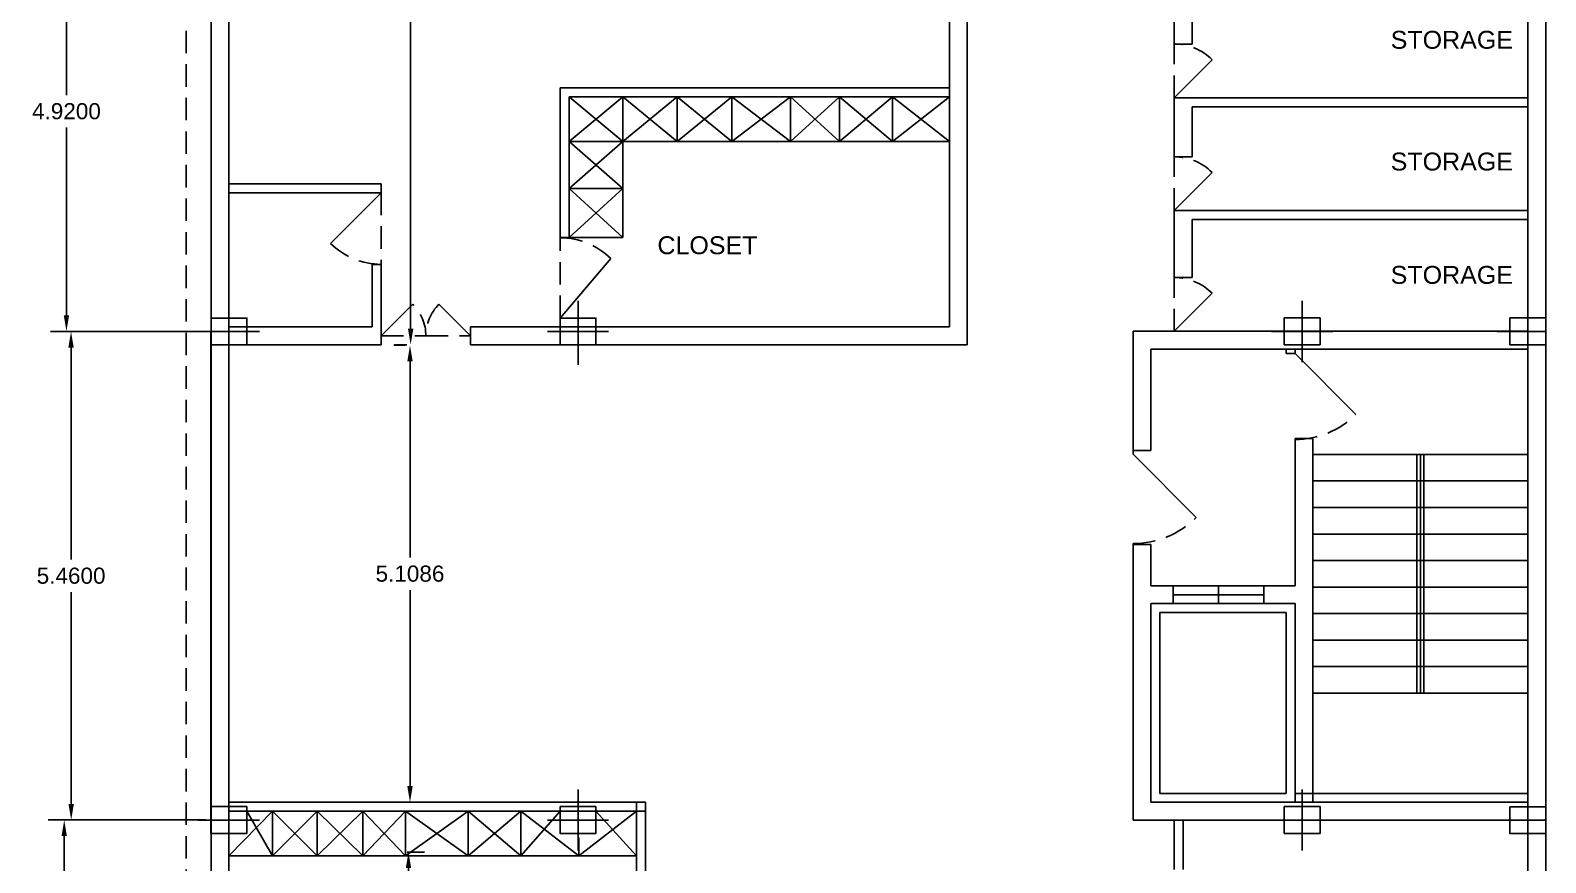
# Model space of a CAD drawing. Header units: inches. Extents: x 5 to 162, y 3 to 116.
# Drawn here: x 16.17 to 33.1, y 96.95 to 106.25 of the extents above; entities that cross this region are included whole.
import ezdxf

# ---------------------------------------------------------------- set-up
doc = ezdxf.new("R2010")
doc.units = ezdxf.units.IN
doc.header["$MEASUREMENT"] = 0
doc.linetypes.add('DASHED2', pattern=[0.375, 0.25, -0.125])
doc.styles.get("Standard").update_dxf_attribs({"font": 'arial.ttf'})
doc.dimstyles.get("Standard").update_dxf_attribs({"dimtxt": 0.18, "dimasz": 0.18, "dimexe": 0.18, "dimexo": 0.0625, "dimgap": 0.09, "dimtad": 0, "dimtih": 1, "dimtoh": 1, "dimdec": 4, "dimzin": 0, "dimdsep": 46, "dimtxsty": 'Standard', "dimcen": 0.09, "dimadec": 0, "dimazin": 0, "dimtfac": 1, "dimtdec": 4, "dimtofl": 0, "dimtmove": 0, "dimatfit": 3, "dimfxl": 1, "dimtolj": 1, "dimtzin": 0, "dimarcsym": 0})

# ---------------------------------------------------------------- blocks, each defined once
blk = doc.blocks.new('*U2')
blk.add_lwpolyline([(-0.2, 0), (0.2, 0), (0.2, -0.3), (-0.2, -0.3)], close=True)
blk = doc.blocks.new('*D139')
at = {"color": 0, "lineweight": -2, "transparency": 16777216}
for p, q in [((18.124, 107.808), (16.391, 107.808)), ((16.571, 107.628), (16.571, 105.53)), ((16.571, 103.068), (16.571, 105.166)), ((18.124, 102.888), (16.391, 102.888))]:
    blk.add_line(p, q, dxfattribs=at)
at = {"color": 0, "transparency": 16777216}
for points in [[(16.541, 107.628), (16.601, 107.628), (16.571, 107.808)], [(16.541, 103.068), (16.601, 103.068), (16.571, 102.888)]]:
    blk.add_solid(points, dxfattribs=at)
at = {"layer": 'Defpoints', "color": 0, "transparency": 16777216}
for p in [(18.186, 107.808), (16.571, 102.888), (18.186, 102.888)]:
    blk.add_point(p, dxfattribs=at)
at = {"color": 0, "transparency": 16777216, "insert": (16.571, 105.348), "char_height": 0.18, "attachment_point": 5}
blk.add_mtext('\\A1;4.9200', dxfattribs=at)
blk = doc.blocks.new('*D140')
at = {"color": 0, "lineweight": -2, "transparency": 16777216}
for p, q in [((18.122, 102.888), (16.442, 102.887)), ((16.622, 102.707), (16.623, 100.339)), ((16.624, 97.607), (16.623, 99.975)), ((18.124, 97.428), (16.444, 97.427))]:
    blk.add_line(p, q, dxfattribs=at)
at = {"color": 0, "transparency": 16777216}
for points in [[(16.652, 102.707), (16.592, 102.707), (16.622, 102.887)], [(16.654, 97.607), (16.594, 97.607), (16.624, 97.427)]]:
    blk.add_solid(points, dxfattribs=at)
at = {"layer": 'Defpoints', "color": 0, "transparency": 16777216}
for p in [(18.184, 102.888), (16.624, 97.427), (18.186, 97.428)]:
    blk.add_point(p, dxfattribs=at)
at = {"color": 0, "transparency": 16777216, "insert": (16.623, 100.157), "char_height": 0.18, "attachment_point": 5}
blk.add_mtext('\\A1;5.4600', dxfattribs=at)
blk = doc.blocks.new('*D141')
at = {"color": 0, "lineweight": -2, "transparency": 16777216}
for p, q in [((18.124, 97.428), (16.366, 97.428)), ((16.546, 97.248), (16.546, 95.229)), ((16.546, 92.846), (16.546, 94.865)), ((18.124, 92.666), (16.366, 92.666))]:
    blk.add_line(p, q, dxfattribs=at)
at = {"color": 0, "transparency": 16777216}
for points in [[(16.516, 97.248), (16.576, 97.248), (16.546, 97.428)], [(16.516, 92.846), (16.576, 92.846), (16.546, 92.666)]]:
    blk.add_solid(points, dxfattribs=at)
at = {"layer": 'Defpoints', "color": 0, "transparency": 16777216}
for p in [(18.186, 97.428), (16.546, 92.666), (18.186, 92.666)]:
    blk.add_point(p, dxfattribs=at)
at = {"color": 0, "transparency": 16777216, "insert": (16.546, 95.047), "char_height": 0.18, "attachment_point": 5}
blk.add_mtext('\\A1;4.7620', dxfattribs=at)
blk = doc.blocks.new('*D104')
at = {"color": 0, "lineweight": -2, "transparency": 16777216}
for p, q in [((20.374, 113.896), (20.236, 113.896)), ((20.416, 113.716), (20.416, 108.499)), ((20.416, 102.918), (20.416, 108.135)), ((20.374, 102.738), (20.236, 102.738))]:
    blk.add_line(p, q, dxfattribs=at)
at = {"color": 0, "transparency": 16777216}
for points in [[(20.386, 113.716), (20.446, 113.716), (20.416, 113.896)], [(20.386, 102.918), (20.446, 102.918), (20.416, 102.738)]]:
    blk.add_solid(points, dxfattribs=at)
at = {"layer": 'Defpoints', "color": 0, "transparency": 16777216}
for p in [(20.436, 113.896), (20.416, 102.738), (20.436, 102.738)]:
    blk.add_point(p, dxfattribs=at)
at = {"color": 0, "transparency": 16777216, "insert": (20.416, 108.317), "char_height": 0.18, "attachment_point": 5}
blk.add_mtext('\\A1;11.1587', dxfattribs=at)
blk = doc.blocks.new('*D105')
at = {"color": 0, "lineweight": -2, "transparency": 16777216}
for p, q in [((20.354, 102.734), (20.229, 102.734)), ((20.409, 102.554), (20.409, 100.362)), ((20.409, 97.806), (20.409, 99.998)), ((20.354, 97.626), (20.229, 97.626))]:
    blk.add_line(p, q, dxfattribs=at)
at = {"color": 0, "transparency": 16777216}
for points in [[(20.379, 102.554), (20.439, 102.554), (20.409, 102.734)], [(20.379, 97.806), (20.439, 97.806), (20.409, 97.626)]]:
    blk.add_solid(points, dxfattribs=at)
at = {"layer": 'Defpoints', "color": 0, "transparency": 16777216}
for p in [(20.416, 102.734), (20.409, 97.626), (20.416, 97.626)]:
    blk.add_point(p, dxfattribs=at)
at = {"color": 0, "transparency": 16777216, "insert": (20.409, 100.18), "char_height": 0.18, "attachment_point": 5}
blk.add_mtext('\\A1;5.1086', dxfattribs=at)
blk = doc.blocks.new('*D106')
at = {"color": 0, "lineweight": -2, "transparency": 16777216}
for p, q in [((20.378, 97.07), (20.572, 97.07)), ((20.392, 96.89), (20.392, 93.82)), ((20.392, 90.386), (20.392, 93.456)), ((20.378, 90.206), (20.572, 90.206))]:
    blk.add_line(p, q, dxfattribs=at)
at = {"color": 0, "transparency": 16777216}
for points in [[(20.362, 96.89), (20.422, 96.89), (20.392, 97.07)], [(20.362, 90.386), (20.422, 90.386), (20.392, 90.206)]]:
    blk.add_solid(points, dxfattribs=at)
at = {"layer": 'Defpoints', "color": 0, "transparency": 16777216}
for p in [(20.316, 97.07), (20.316, 90.206), (20.392, 90.206)]:
    blk.add_point(p, dxfattribs=at)
at = {"color": 0, "transparency": 16777216, "insert": (20.392, 93.638), "char_height": 0.18, "attachment_point": 5}
blk.add_mtext('\\A1;6.8643', dxfattribs=at)

msp = doc.modelspace()

# ---------------------------------------------------------------- linework, layer by layer
at = {"linetype": 'DASHED2'}
for p, q in [((17.90822, 114.12305), (17.90822, 86.77503)), ((28.94641, 105.49962), (28.94641, 106.09962)), ((28.94641, 104.23962), (28.94641, 104.83962)), ((20.08641, 104.43762), (20.08641, 103.63762)), ((22.08641, 103.03762), (22.08641, 103.93762)), ((28.94641, 102.88962), (28.94641, 103.48962)), ((20.08641, 102.83762), (20.58641, 102.83762)), ((20.58641, 102.83762), (21.08641, 102.83762))]:
    msp.add_line(p, q, dxfattribs=at)
for p, q in [((18.18641, 114.13562), (18.18641, 87.67762)), ((18.38641, 114.13562), (18.38641, 87.67762)), ((33.09641, 87.42362), (33.09641, 112.83313)), ((33.09641, 112.83313), (33.09641, 73.31313)), ((32.89641, 112.73199), (32.89641, 87.42362)), ((32.89641, 87.42362), (32.89641, 112.73199)), ((32.89641, 112.73199), (32.89641, 73.49199)), ((26.43441, 102.93762), (26.43441, 112.49162)), ((26.63441, 102.73762), (26.63441, 112.49162)), ((28.94641, 106.75962), (28.94641, 106.09962)), ((29.14641, 106.65962), (29.14641, 106.09962)), ((28.94641, 106.09962), (29.14641, 106.09962)), ((28.94641, 105.49962), (29.37068, 105.92388)), ((22.08641, 105.6095), (26.43441, 105.6095)), ((22.08641, 105.6095), (22.08641, 103.93762)), ((22.18641, 103.93762), (22.18641, 105.5095)), ((22.18641, 103.93762), (22.18641, 105.5095)), ((22.18641, 105.5095), (26.43441, 105.5095)), ((22.78641, 105.5095), (22.18641, 105.0095)), ((22.18641, 105.5095), (22.78641, 105.0095)), ((22.78641, 105.0095), (22.78641, 105.5095)), ((23.3921, 105.5095), (22.78641, 105.0095)), ((23.3921, 105.0095), (22.78641, 105.5095)), ((22.88641, 105.5095), (23.3921, 105.5095)), ((22.88641, 105.5095), (23.3921, 105.5095)), ((23.3921, 105.5095), (23.3921, 105.0095)), ((23.3921, 105.5095), (24.00601, 105.0095)), ((24.00601, 105.5095), (23.3921, 105.0095)), ((24.00601, 105.0095), (24.00601, 105.5095)), ((24.00601, 105.0095), (24.00601, 105.5095)), ((24.66041, 105.0095), (24.00601, 105.5095)), ((24.00601, 105.5095), (24.00601, 105.0095)), ((24.00601, 105.0095), (24.66041, 105.5095)), ((24.66041, 105.0095), (24.66041, 105.5095)), ((24.66041, 105.5095), (25.2059, 105.0095)), ((25.2059, 105.5095), (24.66041, 105.0095)), ((25.2059, 105.0095), (25.2059, 105.5095)), ((25.2059, 105.5095), (25.79748, 105.5095)), ((25.2059, 105.0095), (25.2059, 105.5095)), ((25.2059, 105.0095), (25.79748, 105.5095)), ((25.79748, 105.0095), (25.2059, 105.5095)), ((25.2059, 105.5095), (25.79748, 105.5095)), ((25.79748, 105.5095), (25.79748, 105.0095)), ((25.79748, 105.5095), (25.79748, 105.0095)), ((25.79748, 105.5095), (26.43441, 105.0095)), ((26.43441, 105.5095), (25.79748, 105.0095)), ((28.94641, 105.49962), (28.94641, 104.83962)), ((29.14641, 105.49962), (28.94641, 105.49962)), ((32.89641, 105.49962), (29.14641, 105.49962)), ((26.43441, 104.87956), (26.43441, 105.37956)), ((29.14641, 105.39962), (29.14641, 104.83962)), ((32.89641, 105.39962), (29.14641, 105.39962)), ((31.10485, 105.39962), (32.89641, 105.39962)), ((22.78641, 105.0095), (22.18641, 105.0095)), ((22.18641, 105.0095), (22.18641, 104.48685)), ((22.78641, 105.0095), (22.18641, 104.48685)), ((22.18641, 104.48685), (22.18641, 105.0095)), ((22.18641, 105.0095), (22.78641, 104.48685)), ((22.78641, 103.93762), (22.78641, 105.0095)), ((22.78641, 105.0095), (26.43441, 105.0095)), ((22.78641, 105.0095), (23.3921, 105.0095)), ((23.3921, 105.0095), (24.00601, 105.0095)), ((23.3921, 105.0095), (24.66041, 105.0095)), ((24.66041, 105.0095), (25.2059, 105.0095)), ((24.66041, 105.0095), (25.2059, 105.0095)), ((28.94641, 104.83962), (29.14641, 104.83962)), ((28.94641, 104.23962), (29.37068, 104.66388)), ((20.08641, 104.53762), (18.38641, 104.53762)), ((20.08641, 104.43762), (20.08641, 104.53762)), ((22.18641, 104.48685), (22.78641, 104.48685)), ((22.78641, 104.48685), (22.18641, 103.93762)), ((22.78641, 103.93762), (22.18641, 104.48685)), ((20.08641, 104.43762), (18.38641, 104.43762)), ((20.08641, 104.43762), (19.52073, 103.87193)), ((28.94641, 104.23962), (28.94641, 103.48962)), ((29.14641, 104.23962), (28.94641, 104.23962)), ((32.89641, 104.23962), (29.14641, 104.23962)), ((29.14641, 104.13962), (29.14641, 103.48962)), ((32.89641, 104.13962), (29.14641, 104.13962)), ((31.10485, 104.13962), (32.89641, 104.13962)), ((22.28641, 103.93762), (22.08641, 103.93762)), ((22.28641, 103.93762), (22.38641, 103.93762)), ((22.28641, 103.93762), (22.78641, 103.93762)), ((22.28641, 103.93762), (22.78641, 103.93762)), ((20.08641, 103.63762), (19.98641, 103.63762)), ((19.98641, 103.63762), (19.98641, 102.93762)), ((20.08641, 102.93762), (20.08641, 103.63762)), ((22.08641, 103.03762), (22.6521, 103.7013)), ((28.94641, 103.48962), (29.14641, 103.48962)), ((28.94641, 102.88962), (29.37068, 103.31388)), ((18.38441, 102.68962), (18.38441, 103.22918)), ((20.08641, 102.83762), (20.43996, 103.19117)), ((21.08641, 102.83762), (20.73286, 103.19117)), ((22.28641, 102.78552), (22.28641, 103.22918)), ((30.37641, 102.68962), (30.37641, 103.22918)), ((32.89641, 102.68962), (32.89641, 103.22918)), ((18.18641, 103.08562), (18.18641, 97.62562)), ((18.38441, 103.08562), (18.38441, 102.54606)), ((19.98641, 102.93762), (18.38441, 102.93762)), ((18.38441, 102.93762), (19.98641, 102.93762)), ((18.38641, 102.93762), (19.98641, 102.93762)), ((20.08641, 102.93762), (20.08641, 102.73762)), ((21.08641, 102.93762), (26.43441, 102.93762)), ((21.08641, 102.93762), (21.08641, 102.73762)), ((22.28641, 103.0553), (22.28641, 102.51574)), ((30.37641, 103.08562), (30.37641, 102.54606)), ((32.89641, 103.08562), (32.89641, 102.54606)), ((18.58241, 102.88762), (18.04285, 102.88762)), ((18.18441, 102.88762), (18.18441, 97.42762)), ((18.18641, 102.88762), (18.72597, 102.88762)), ((22.48441, 102.88579), (21.94485, 102.88579)), ((22.08841, 102.88579), (22.62797, 102.88579)), ((32.89641, 102.88962), (28.48641, 102.88962)), ((28.48641, 102.88962), (28.48641, 101.55683)), ((30.57441, 102.88762), (30.03485, 102.88762)), ((30.17841, 102.88762), (30.71797, 102.88762)), ((33.09441, 102.88762), (32.55485, 102.88762)), ((32.69841, 102.88762), (33.09641, 102.88762)), ((18.38441, 102.73762), (20.08641, 102.73762)), ((21.08641, 102.73762), (26.43441, 102.73762)), ((26.43441, 102.73762), (26.63441, 102.73762)), ((32.89641, 102.68962), (28.68641, 102.68962)), ((28.68641, 102.68962), (28.68641, 101.55683)), ((30.19641, 102.63962), (30.19641, 102.68962)), ((30.29641, 102.63962), (30.19641, 102.63962)), ((30.29641, 102.68962), (30.29641, 102.63962)), ((30.29641, 102.63962), (30.97523, 101.9608)), ((30.29641, 100.04562), (30.29641, 101.68962)), ((30.29641, 101.68962), (30.49641, 101.68962)), ((30.29641, 101.68962), (30.29641, 101.67962)), ((30.49641, 97.62562), (30.49641, 101.68962)), ((28.48641, 101.55683), (28.68641, 101.55683)), ((28.48641, 101.55683), (28.48641, 101.51683)), ((28.48641, 101.51683), (29.19352, 100.80972)), ((30.49641, 101.51322), (32.89641, 101.51322)), ((30.49641, 101.51322), (30.49641, 101.21682)), ((31.65641, 98.84637), (31.65641, 101.51322)), ((31.69641, 101.51322), (31.69641, 98.84637)), ((31.69641, 101.51322), (31.73641, 101.51322)), ((31.73641, 101.51322), (31.73641, 98.84637)), ((32.89641, 101.51322), (32.89641, 98.84637)), ((30.49641, 101.21682), (32.89641, 101.21682)), ((32.89641, 101.21682), (32.89641, 100.92042)), ((32.89641, 100.92042), (30.49641, 100.92042)), ((30.49641, 100.92042), (30.49641, 100.62402)), ((30.49641, 100.62402), (32.89641, 100.62402)), ((32.89641, 100.62402), (32.89641, 100.32762)), ((28.48641, 100.51683), (28.48641, 100.50683)), ((28.48641, 100.50683), (28.48641, 97.42562)), ((28.68641, 100.50683), (28.48641, 100.50683)), ((28.68641, 100.50683), (28.68641, 100.04562)), ((32.89641, 100.32762), (30.49641, 100.32762)), ((30.49641, 100.32762), (30.49641, 100.03122)), ((28.68641, 100.04562), (30.29641, 100.04562)), ((28.93641, 100.04562), (28.93641, 99.84562)), ((28.93641, 99.94562), (29.94641, 99.94562)), ((29.44141, 99.94562), (29.44141, 100.04562)), ((29.44141, 100.04562), (29.44141, 99.84562)), ((29.94641, 100.04562), (29.94641, 99.84562)), ((30.49641, 100.03122), (32.89641, 100.03122)), ((32.89641, 100.03122), (32.89641, 99.73478)), ((28.68641, 99.84562), (28.68641, 97.62562)), ((28.68641, 99.84562), (30.29641, 99.84562)), ((28.78641, 99.74562), (28.78641, 97.72562)), ((28.78641, 99.74562), (30.19641, 99.74562)), ((30.19641, 97.72562), (30.19641, 99.74562)), ((30.29641, 97.62562), (30.29641, 99.84562)), ((32.89641, 99.73478), (30.49641, 99.73478)), ((30.49641, 99.73478), (30.49641, 99.43838)), ((30.49641, 99.43838), (32.89641, 99.43838)), ((32.89641, 99.43838), (32.89641, 99.14198)), ((32.89641, 99.14198), (30.49641, 99.14198)), ((32.89641, 98.84637), (30.49641, 98.84637)), ((31.69641, 98.84637), (31.65641, 98.84637)), ((18.38441, 97.22962), (18.38441, 97.76918)), ((22.28641, 97.22962), (22.28641, 97.76918)), ((28.78641, 97.72562), (30.19641, 97.72562)), ((30.29641, 97.72562), (32.89641, 97.72562)), ((30.37641, 97.22962), (30.37641, 97.76918)), ((32.89641, 97.22962), (32.89641, 97.76918)), ((18.38441, 97.62562), (18.38441, 97.08606)), ((18.38641, 97.62562), (23.03808, 97.62562)), ((18.38641, 97.52562), (23.03808, 97.52562)), ((18.38641, 97.02562), (18.87417, 97.52562)), ((18.87417, 97.02562), (18.58441, 97.52562)), ((18.87417, 97.02562), (18.87417, 97.52562)), ((18.87417, 97.52562), (18.87417, 97.02562)), ((18.87417, 97.02562), (19.37232, 97.52562)), ((19.37232, 97.52562), (18.87417, 97.52562)), ((18.87417, 97.52562), (19.37232, 97.02562)), ((19.37232, 97.02562), (19.37232, 97.52562)), ((19.37232, 97.52562), (19.88072, 97.52562)), ((19.37232, 97.02562), (19.88072, 97.52562)), ((19.88072, 97.52562), (19.37232, 97.52562)), ((19.37232, 97.52562), (19.88072, 97.02562)), ((19.88072, 97.52562), (19.88072, 97.02562)), ((19.88072, 97.02562), (20.35822, 97.52562)), ((20.35822, 97.52562), (19.88072, 97.52562)), ((19.88072, 97.52562), (20.35822, 97.02562)), ((21.06036, 97.52562), (20.35822, 97.02562)), ((20.35822, 97.02562), (20.35822, 97.52562)), ((20.35822, 97.52562), (21.06036, 97.02562)), ((21.64815, 97.52562), (21.06036, 97.52562)), ((21.06036, 97.52562), (21.06036, 97.02562)), ((21.64815, 97.52562), (21.06036, 97.02562)), ((21.06036, 97.02562), (21.06036, 97.52562)), ((21.06036, 97.52562), (21.64815, 97.02562)), ((21.64815, 97.02562), (21.64815, 97.52562)), ((21.64815, 97.02562), (22.08641, 97.52562)), ((21.64815, 97.52562), (22.29486, 97.02562)), ((22.28641, 97.62562), (22.28641, 97.08606)), ((22.29486, 97.02562), (22.93808, 97.52562)), ((22.93808, 97.02562), (22.48641, 97.52562)), ((22.93808, 97.62562), (22.93808, 93.76562)), ((22.93808, 97.52562), (22.93808, 97.02562)), ((23.03808, 97.62562), (23.03808, 93.76562)), ((28.68641, 97.62562), (32.89641, 97.62562)), ((30.37641, 97.62562), (30.37641, 97.08606)), ((32.89641, 97.62562), (32.89641, 97.08606)), ((18.58241, 97.42762), (18.04285, 97.42762)), ((18.18641, 97.42762), (18.72597, 97.42762)), ((22.48441, 97.42762), (21.94485, 97.42762)), ((22.08841, 97.42762), (22.62797, 97.42762)), ((28.48641, 97.42562), (32.89641, 97.42562)), ((28.94641, 97.42562), (28.94641, 96.87562)), ((29.04641, 97.42562), (29.04641, 96.87562)), ((30.57441, 97.42762), (30.03485, 97.42762)), ((30.17841, 97.42762), (30.71797, 97.42762)), ((33.09441, 97.42762), (32.55485, 97.42762)), ((22.29486, 97.02562), (22.29486, 97.22962)), ((20.35822, 97.02562), (18.38641, 97.02562)), ((19.37232, 97.02562), (18.87417, 97.02562)), ((20.35822, 97.02562), (22.93808, 97.02562)), ((21.06036, 97.02562), (22.29486, 97.02562))]:
    msp.add_line(p, q)
for centre, radius, start, end in [((28.94641, 105.49962), 0.6, 45, 90), ((28.94641, 104.23962), 0.6, 45, 90), ((20.08641, 104.43762), 0.8, 225, 270), ((22.08641, 103.13562), 0.8, 45, 90), ((28.94641, 102.88962), 0.6, 45, 90), ((20.08641, 102.83762), 0.5, 0, 45), ((21.08641, 102.83762), 0.5, 135, 180), ((30.29641, 102.63962), 0.96, 270, 315), ((28.48641, 101.51683), 1, 270, 315)]:
    msp.add_arc(centre, radius, start, end, dxfattribs=at)

# ---------------------------------------------------------------- block references
for p in [(18.38641, 103.03762), (22.28641, 103.03762), (30.37641, 103.03962), (32.89641, 103.03962), (18.38441, 97.57762), (22.28641, 97.57762), (30.37641, 97.57762), (32.89641, 97.57562)]:
    msp.add_blockref('*U2', p)

# ---------------------------------------------------------------- texts
at = {"char_height": 0.2, "attachment_point": 1}
for insert in [(31.36484, 106.24695), (31.36484, 104.8865), (31.36484, 103.6199)]:
    msp.add_mtext('STORAGE', dxfattribs=dict(at, insert=insert))
at = {"insert": (23.17296, 103.95121), "char_height": 0.2, "attachment_point": 1}
msp.add_mtext_dynamic_manual_height_columns('CLOSET', width=1.1770918, gutter_width=1, heights=[0.17849], dxfattribs=at)

# ---------------------------------------------------------------- dimensions: what is measured, and where the dimension line sits
for base, p1, p2, picture, middle in [((20.41555, 102.73762), (20.43641, 113.89631), (20.43641, 102.73762), '*D104', (20.41555, 108.31697)), ((16.57095, 102.88762), (18.18641, 107.80762), (18.18641, 102.88762), '*D139', (16.57095, 105.34762)), ((20.40854, 97.62562), (20.41611, 102.73424), (20.41611, 97.62562), '*D105', (20.40854, 100.17993)), ((16.54596, 92.66562), (18.18641, 97.42762), (18.18641, 92.66562), '*D141', (16.54596, 95.04662)), ((20.39152, 90.20562), (20.31593, 97.06991), (20.31593, 90.20562), '*D106', (20.39152, 93.63776))]:
    dim = msp.add_linear_dim(base=base, p1=p1, p2=p2, angle=90, dimstyle='Standard')
    dim.commit()
    dim.dimension.update_dxf_attribs({"geometry": picture, "text_midpoint": middle})
dim = msp.add_aligned_dim(p1=(18.18441, 102.88762), p2=(18.18641, 97.42762), distance=-1.56198, dimstyle='Standard')
dim.commit()
dim.dimension.update_dxf_attribs({"geometry": '*D140', "text_midpoint": (16.62343, 100.15705)})

doc.saveas('drawing.dxf')
